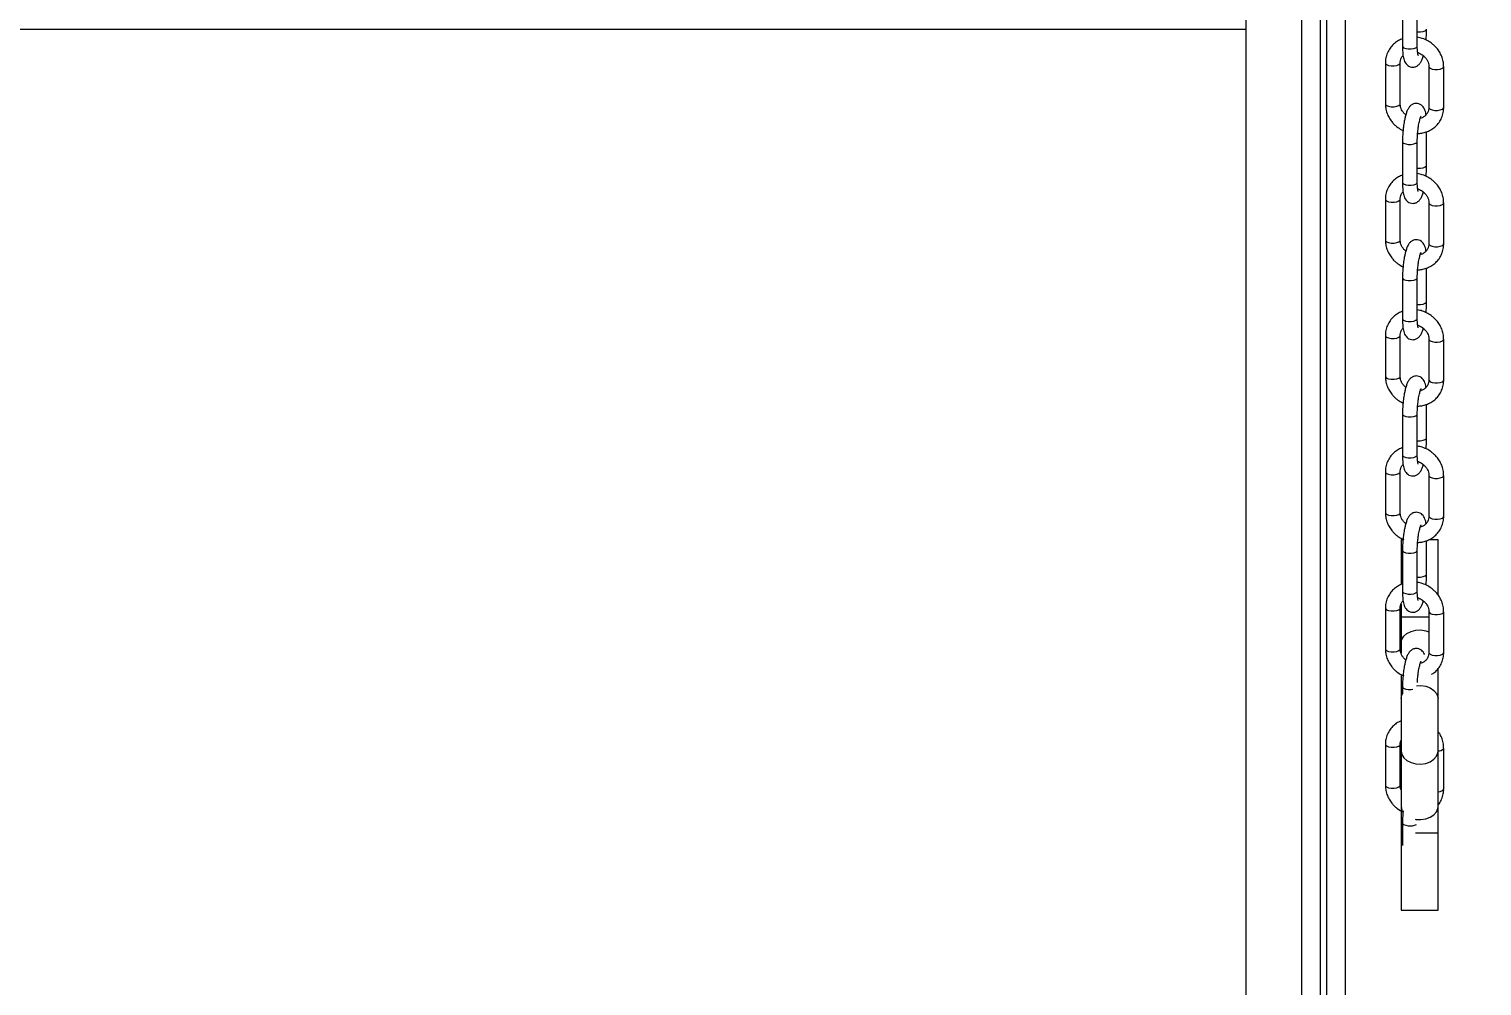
# Model space of a CAD drawing. Header units: millimetres. Extents: x -11024 to 8278, y -7837 to 5770.
# Drawn here: x -3804.6 to -3412.6, y -1207.3 to -949 of the extents above; entities that cross this region are included whole.
import ezdxf

# ---------------------------------------------------------------- set-up
doc = ezdxf.new("R2010")
doc.units = ezdxf.units.MM
for name, color, linetype in [('DIKOM_ОБЪЕКТ', 7, 'Continuous'), ('DIKOM_РАЗМЕР_ЗОНА', 7, 'Continuous'), ('DIKOM_РАЗМЕР_ОБЪЕКТА', 7, 'Continuous')]:
    doc.layers.add(name, color=color, linetype=linetype)
doc.styles.add('style1', font='arial.ttf', dxfattribs={"width": 0.8})
doc.dimstyles.new('1-50', dxfattribs={"dimtxt": 300, "dimasz": 200, "dimexe": 100, "dimexo": 0, "dimgap": 100, "dimtad": 1, "dimtxsty": 'style1', "dimcen": 200, "dimclrd": 7, "dimclre": 7, "dimclrt": 7, "dimadec": 1, "dimazin": 2, "dimtfac": 1, "dimtmove": 0, "dimatfit": 2, "dimfxl": 0, "dimlwd": 25, "dimlwe": 18, "dimarcsym": 0})

# ---------------------------------------------------------------- blocks, each defined once
blk = doc.blocks.new('*D9')
at = {"layer": 'Defpoints', "color": 0, "transparency": 16777216}
for p in [(3740.68, 3707.51), (-8191.56, -3797.25), (-1076.12, -3797.25)]:
    blk.add_point(p, dxfattribs=at)
at = {"layer": 'DIKOM_РАЗМЕР_ОБЪЕКТА', "color": 7, "lineweight": 18, "transparency": 16777216}
for p, q in [((3740.68, 3707.51), (-8291.56, 3707.51)), ((-1076.12, -3797.25), (-8291.56, -3797.25))]:
    blk.add_line(p, q, dxfattribs=at)
at = {"layer": 'DIKOM_РАЗМЕР_ОБЪЕКТА', "color": 7, "lineweight": 25, "transparency": 16777216}
blk.add_line((-8191.56, 3507.51), (-8191.56, -3597.25), dxfattribs=at)
at = {"layer": 'DIKOM_РАЗМЕР_ОБЪЕКТА', "color": 7, "transparency": 16777216}
for points in [[(-8224.9, 3507.51), (-8158.23, 3507.51), (-8191.56, 3707.51)], [(-8224.9, -3597.25), (-8158.23, -3597.25), (-8191.56, -3797.25)]]:
    blk.add_solid(points, dxfattribs=at)
at = {"layer": 'DIKOM_РАЗМЕР_ОБЪЕКТА', "color": 7, "transparency": 16777216, "insert": (-8444.74, -44.87), "char_height": 300, "attachment_point": 5, "rotation": 90, "style": 'style1'}
blk.add_mtext('7500', dxfattribs=at)
blk = doc.blocks.new('*D10')
at = {"layer": 'Defpoints', "color": 0, "transparency": 16777216}
for p in [(-7791.31, -186.83), (6174.94, -1432.98), (6174.94, -5371.27)]:
    blk.add_point(p, dxfattribs=at)
at = {"layer": 'DIKOM_РАЗМЕР_ОБЪЕКТА', "color": 7, "lineweight": 18, "transparency": 16777216}
for p, q in [((-7791.31, -186.83), (-7791.31, -5471.27)), ((6174.94, -1432.98), (6174.94, -5471.27))]:
    blk.add_line(p, q, dxfattribs=at)
at = {"layer": 'DIKOM_РАЗМЕР_ОБЪЕКТА', "color": 7, "lineweight": 25, "transparency": 16777216}
blk.add_line((-7591.31, -5371.27), (5974.94, -5371.27), dxfattribs=at)
at = {"layer": 'DIKOM_РАЗМЕР_ОБЪЕКТА', "color": 7, "transparency": 16777216}
for points in [[(-7591.31, -5337.93), (-7591.31, -5404.6), (-7791.31, -5371.27)], [(5974.94, -5337.93), (5974.94, -5404.6), (6174.94, -5371.27)]]:
    blk.add_solid(points, dxfattribs=at)
at = {"layer": 'DIKOM_РАЗМЕР_ОБЪЕКТА', "color": 7, "transparency": 16777216, "insert": (-1343.68, -5118.1), "char_height": 300, "attachment_point": 5, "style": 'style1'}
blk.add_mtext('14000', dxfattribs=at)
blk = doc.blocks.new('*D11')
at = {"layer": 'Defpoints', "color": 0, "transparency": 16777216}
for p in [(3316.13, 5770.14), (-10574.15, -5797.25), (-1580.09, -5797.25)]:
    blk.add_point(p, dxfattribs=at)
at = {"layer": 'DIKOM_РАЗМЕР_ЗОНА', "color": 7, "lineweight": 18, "transparency": 16777216}
for p, q in [((3316.13, 5770.14), (-10674.15, 5770.14)), ((-1580.09, -5797.25), (-10674.15, -5797.25))]:
    blk.add_line(p, q, dxfattribs=at)
at = {"layer": 'DIKOM_РАЗМЕР_ЗОНА', "color": 7, "lineweight": 25, "transparency": 16777216}
blk.add_line((-10574.15, 5570.14), (-10574.15, -5597.25), dxfattribs=at)
at = {"layer": 'DIKOM_РАЗМЕР_ЗОНА', "color": 7, "transparency": 16777216}
for points in [[(-10607.49, 5570.14), (-10540.82, 5570.14), (-10574.15, 5770.14)], [(-10607.49, -5597.25), (-10540.82, -5597.25), (-10574.15, -5797.25)]]:
    blk.add_solid(points, dxfattribs=at)
at = {"layer": 'DIKOM_РАЗМЕР_ЗОНА', "color": 7, "transparency": 16777216, "insert": (-10827.33, -172.99), "char_height": 300, "attachment_point": 5, "rotation": 90, "style": 'style1'}
blk.add_mtext('11500', dxfattribs=at)

msp = doc.modelspace()

# ---------------------------------------------------------------- linework, layer by layer
at = {"layer": 'DIKOM_ОБЪЕКТ', "color": 7, "linetype": 'Continuous', "lineweight": 15}
for p, q in [((-3454.452, -1736.829), (-3454.452, 1463.171)), ((-3449.452, -1736.829), (-3449.452, 1463.171)), ((-3456.184, -2136.829), (-3456.184, -386.829)), ((-3476.184, -1240.415), (-3476.184, -836.651)), ((-3461.184, -1240.415), (-3461.184, -836.651)), ((-3434.057, -942.589), (-3434.057, -953.625)), ((-3430.056, -953.625), (-3430.056, -942.589)), ((-4108.616, -949.047), (-3476.184, -949.047)), ((-3427.691, -951.999), (-3427.648, -951.587)), ((-3438.662, -958.184), (-3438.662, -969.22)), ((-3434.662, -969.22), (-3434.662, -958.184)), ((-3426.93, -959.174), (-3426.93, -970.21)), ((-3422.974, -959.339), (-3422.93, -959.172)), ((-3422.93, -970.21), (-3422.93, -959.174)), ((-3434.707, -969.385), (-3434.662, -969.22)), ((-3434.346, -976.202), (-3433.901, -976.394)), ((-3434.057, -979.376), (-3434.057, -990.412)), ((-3430.056, -990.412), (-3430.056, -979.376)), ((-3427.535, -985.804), (-3427.535, -976.761)), ((-3427.691, -988.786), (-3427.648, -988.374)), ((-3438.662, -994.97), (-3438.662, -1006.006)), ((-3434.662, -1006.006), (-3434.662, -994.97)), ((-3426.93, -995.96), (-3426.93, -1006.996)), ((-3422.974, -996.125), (-3422.93, -995.959)), ((-3422.93, -1006.996), (-3422.93, -995.96)), ((-3434.707, -1006.171), (-3434.662, -1006.006)), ((-3434.346, -1012.989), (-3433.901, -1013.181)), ((-3427.535, -1022.591), (-3427.535, -1013.547)), ((-3434.057, -1016.162), (-3434.057, -1027.198)), ((-3430.056, -1027.198), (-3430.056, -1016.162)), ((-3427.691, -1025.572), (-3427.648, -1025.16)), ((-3438.662, -1031.757), (-3438.662, -1042.793)), ((-3434.662, -1042.793), (-3434.662, -1031.757)), ((-3426.93, -1032.747), (-3426.93, -1043.783)), ((-3422.974, -1032.912), (-3422.93, -1032.746)), ((-3422.93, -1043.783), (-3422.93, -1032.747)), ((-3434.707, -1042.958), (-3434.662, -1042.793)), ((-3434.346, -1049.775), (-3433.901, -1049.968)), ((-3427.535, -1059.378), (-3427.535, -1050.334)), ((-3434.057, -1052.949), (-3434.057, -1063.985)), ((-3430.056, -1063.985), (-3430.056, -1052.949)), ((-3427.691, -1062.359), (-3427.648, -1061.947)), ((-3438.662, -1068.544), (-3438.662, -1079.58)), ((-3434.662, -1079.58), (-3434.662, -1068.544)), ((-3426.93, -1069.534), (-3426.93, -1080.57)), ((-3422.974, -1069.699), (-3422.93, -1069.532)), ((-3422.93, -1080.57), (-3422.93, -1069.534)), ((-3434.707, -1079.745), (-3434.662, -1079.58)), ((-3434.452, -1086.829), (-3434.452, -1098.961)), ((-3434.452, -1086.829), (-3433.797, -1086.829)), ((-3434.346, -1086.562), (-3433.728, -1086.829)), ((-3427.535, -1096.164), (-3427.535, -1087.121)), ((-3426.857, -1086.829), (-3424.452, -1086.829)), ((-3424.452, -1101.814), (-3424.452, -1086.829)), ((-3434.057, -1089.736), (-3434.057, -1100.772)), ((-3430.056, -1100.772), (-3430.056, -1089.736)), ((-3427.691, -1099.146), (-3427.648, -1098.734)), ((-3438.662, -1105.33), (-3438.662, -1116.366)), ((-3434.662, -1116.366), (-3434.662, -1105.33)), ((-3434.452, -1104.237), (-3434.452, -1107.687)), ((-3434.452, -1107.687), (-3434.452, -1114.758)), ((-3434.452, -1107.687), (-3426.93, -1107.687)), ((-3426.93, -1106.32), (-3426.93, -1117.356)), ((-3422.974, -1106.485), (-3422.93, -1106.319)), ((-3422.93, -1117.356), (-3422.93, -1106.32)), ((-3434.707, -1116.531), (-3434.662, -1116.366)), ((-3434.452, -1114.758), (-3434.452, -1117.511)), ((-3434.452, -1123.278), (-3434.452, -1129.758)), ((-3434.346, -1123.349), (-3433.715, -1123.621)), ((-3424.452, -1129.758), (-3424.452, -1121.7)), ((-3434.057, -1126.522), (-3434.057, -1128.499)), ((-3434.452, -1129.758), (-3434.452, -1143.9)), ((-3424.452, -1143.9), (-3424.452, -1129.758)), ((-3438.662, -1142.117), (-3438.662, -1153.153)), ((-3434.662, -1153.153), (-3434.662, -1142.117)), ((-3434.452, -1143.9), (-3434.452, -1158.9)), ((-3424.452, -1158.9), (-3424.452, -1143.9)), ((-3422.974, -1143.272), (-3422.93, -1143.106)), ((-3422.93, -1154.143), (-3422.93, -1143.107)), ((-3434.707, -1153.318), (-3434.662, -1153.153)), ((-3434.452, -1158.9), (-3434.452, -1165.971)), ((-3433.876, -1160.09), (-3433.944, -1160.74)), ((-3424.452, -1165.971), (-3424.452, -1158.9)), ((-3434.057, -1163.309), (-3434.057, -1169.424)), ((-3434.452, -1165.971), (-3434.452, -1186.829)), ((-3434.452, -1165.971), (-3434.057, -1165.971)), ((-3430.567, -1165.971), (-3424.452, -1165.971)), ((-3424.452, -1186.829), (-3424.452, -1165.971)), ((-3434.452, -1186.829), (-3424.452, -1186.829))]:
    msp.add_line(p, q, dxfattribs=at)
at = {"layer": 'DIKOM_ОБЪЕКТ', "color": 7, "linetype": 'Continuous', "lineweight": 15, "flags": 128}
for points in [[(-3430.056, -949.776), (-3429.956, -949.786), (-3429.175, -949.79), (-3428.45, -949.677), (-3427.89, -949.464), (-3427.58, -949.183), (-3427.536, -949.024)], [(-3434.057, -953.625), (-3434.024, -953.766), (-3433.736, -954.051), (-3433.193, -954.271), (-3432.477, -954.393), (-3431.696, -954.397), (-3430.971, -954.285), (-3430.411, -954.071), (-3430.101, -953.79), (-3430.056, -953.625)], [(-3438.662, -958.185), (-3438.629, -958.325), (-3438.342, -958.61), (-3437.798, -958.83), (-3437.082, -958.952), (-3436.302, -958.956), (-3435.577, -958.843), (-3435.016, -958.63), (-3434.707, -958.349), (-3434.662, -958.188)], [(-3426.93, -959.169), (-3426.897, -959.315), (-3426.61, -959.6), (-3426.066, -959.82), (-3425.35, -959.941), (-3424.57, -959.946), (-3423.844, -959.833), (-3423.284, -959.62), (-3422.974, -959.339)], [(-3438.662, -969.22), (-3438.629, -969.361), (-3438.342, -969.646), (-3437.798, -969.866), (-3437.082, -969.988), (-3436.302, -969.992), (-3435.577, -969.879), (-3435.016, -969.666), (-3434.707, -969.385)], [(-3426.93, -970.21), (-3426.897, -970.351), (-3426.61, -970.636), (-3426.066, -970.856), (-3425.35, -970.977), (-3424.57, -970.982), (-3423.844, -970.869), (-3423.284, -970.656), (-3422.974, -970.375), (-3422.93, -970.21)], [(-3434.057, -979.369), (-3434.024, -979.517), (-3433.736, -979.802), (-3433.193, -980.022), (-3432.477, -980.143)], [(-3432.477, -980.143), (-3431.696, -980.148), (-3430.971, -980.035), (-3430.411, -979.822), (-3430.101, -979.541), (-3430.056, -979.374)], [(-3430.056, -986.563), (-3429.956, -986.572), (-3429.175, -986.577), (-3428.45, -986.464), (-3427.89, -986.251), (-3427.58, -985.969), (-3427.536, -985.811)], [(-3434.057, -990.412), (-3434.024, -990.553), (-3433.736, -990.838), (-3433.193, -991.058), (-3432.477, -991.179), (-3431.696, -991.184), (-3430.971, -991.071), (-3430.411, -990.858), (-3430.101, -990.577), (-3430.056, -990.412)], [(-3438.662, -994.972), (-3438.629, -995.112), (-3438.342, -995.397), (-3437.798, -995.617), (-3437.082, -995.738), (-3436.302, -995.743), (-3435.577, -995.63), (-3435.016, -995.417), (-3434.707, -995.135), (-3434.662, -994.975)], [(-3426.93, -995.956), (-3426.897, -996.102), (-3426.61, -996.387), (-3426.066, -996.607), (-3425.35, -996.728), (-3424.57, -996.733), (-3423.844, -996.62), (-3423.284, -996.407), (-3422.974, -996.125)], [(-3438.662, -1006.006), (-3438.629, -1006.148), (-3438.342, -1006.433), (-3437.798, -1006.653), (-3437.082, -1006.774), (-3436.302, -1006.779), (-3435.577, -1006.666), (-3435.016, -1006.453), (-3434.707, -1006.171)], [(-3426.93, -1006.996), (-3426.897, -1007.138), (-3426.61, -1007.423), (-3426.066, -1007.643), (-3425.35, -1007.764), (-3424.57, -1007.769), (-3423.844, -1007.656), (-3423.284, -1007.443), (-3422.974, -1007.161), (-3422.93, -1006.996)], [(-3434.057, -1016.156), (-3434.024, -1016.304), (-3433.736, -1016.589), (-3433.193, -1016.809), (-3432.477, -1016.93)], [(-3432.477, -1016.93), (-3431.696, -1016.935), (-3430.971, -1016.822), (-3430.411, -1016.609), (-3430.101, -1016.327), (-3430.056, -1016.161)], [(-3430.056, -1023.349), (-3429.956, -1023.359), (-3429.175, -1023.364), (-3428.45, -1023.251), (-3427.89, -1023.037), (-3427.58, -1022.756), (-3427.536, -1022.597)], [(-3434.057, -1027.198), (-3434.024, -1027.34), (-3433.736, -1027.625), (-3433.193, -1027.845), (-3432.477, -1027.966), (-3431.696, -1027.971), (-3430.971, -1027.858), (-3430.411, -1027.645), (-3430.101, -1027.363), (-3430.056, -1027.198)], [(-3438.662, -1031.758), (-3438.629, -1031.898), (-3438.342, -1032.183), (-3437.798, -1032.403), (-3437.082, -1032.525), (-3436.302, -1032.53), (-3435.577, -1032.417), (-3435.016, -1032.203), (-3434.707, -1031.922), (-3434.662, -1031.761)], [(-3426.93, -1032.743), (-3426.897, -1032.888), (-3426.61, -1033.173), (-3426.066, -1033.393), (-3425.35, -1033.515), (-3424.57, -1033.52), (-3423.844, -1033.407), (-3423.284, -1033.193), (-3422.974, -1032.912)], [(-3438.662, -1042.793), (-3438.629, -1042.934), (-3438.342, -1043.219), (-3437.798, -1043.439), (-3437.082, -1043.561), (-3436.302, -1043.566), (-3435.577, -1043.453), (-3435.016, -1043.239), (-3434.707, -1042.958)], [(-3426.93, -1043.783), (-3426.897, -1043.924), (-3426.61, -1044.209), (-3426.066, -1044.429), (-3425.35, -1044.551), (-3424.57, -1044.556), (-3423.844, -1044.443), (-3423.284, -1044.229), (-3422.974, -1043.948), (-3422.93, -1043.783)], [(-3434.057, -1052.942), (-3434.024, -1053.09), (-3433.736, -1053.375), (-3433.193, -1053.595), (-3432.477, -1053.717)], [(-3432.477, -1053.717), (-3431.696, -1053.722), (-3430.971, -1053.609), (-3430.411, -1053.395), (-3430.101, -1053.114), (-3430.056, -1052.947)], [(-3430.056, -1060.136), (-3429.956, -1060.146), (-3429.175, -1060.15), (-3428.45, -1060.037), (-3427.89, -1059.824), (-3427.58, -1059.543), (-3427.536, -1059.384)], [(-3434.057, -1063.985), (-3434.024, -1064.126), (-3433.736, -1064.411), (-3433.193, -1064.631), (-3432.477, -1064.753), (-3431.696, -1064.758), (-3430.971, -1064.645), (-3430.411, -1064.431), (-3430.101, -1064.15), (-3430.056, -1063.985)], [(-3438.662, -1068.545), (-3438.629, -1068.685), (-3438.342, -1068.97), (-3437.798, -1069.19), (-3437.082, -1069.312), (-3436.302, -1069.316), (-3435.577, -1069.203), (-3435.016, -1068.99), (-3434.707, -1068.709), (-3434.662, -1068.548)], [(-3426.93, -1069.529), (-3426.897, -1069.675), (-3426.61, -1069.96), (-3426.066, -1070.18), (-3425.35, -1070.302), (-3424.57, -1070.306), (-3423.844, -1070.193), (-3423.284, -1069.98), (-3422.974, -1069.699)], [(-3438.662, -1079.58), (-3438.629, -1079.721), (-3438.342, -1080.006), (-3437.798, -1080.226), (-3437.082, -1080.348), (-3436.302, -1080.352), (-3435.577, -1080.239), (-3435.016, -1080.026), (-3434.707, -1079.745)], [(-3426.93, -1080.57), (-3426.897, -1080.711), (-3426.61, -1080.996), (-3426.066, -1081.216), (-3425.35, -1081.338), (-3424.57, -1081.342), (-3423.844, -1081.229), (-3423.284, -1081.016), (-3422.974, -1080.735), (-3422.93, -1080.57)], [(-3434.057, -1089.729), (-3434.024, -1089.877), (-3433.736, -1090.162), (-3433.193, -1090.382), (-3432.477, -1090.504)], [(-3432.477, -1090.504), (-3431.696, -1090.508), (-3430.971, -1090.395), (-3430.411, -1090.182), (-3430.101, -1089.901), (-3430.056, -1089.734)], [(-3430.056, -1096.923), (-3429.956, -1096.932), (-3429.175, -1096.937), (-3428.45, -1096.824), (-3427.89, -1096.611), (-3427.58, -1096.329), (-3427.536, -1096.171)], [(-3434.057, -1100.772), (-3434.024, -1100.913), (-3433.736, -1101.198), (-3433.193, -1101.418), (-3432.477, -1101.54), (-3431.696, -1101.544), (-3430.971, -1101.431), (-3430.411, -1101.218), (-3430.101, -1100.937), (-3430.056, -1100.772)], [(-3438.662, -1105.332), (-3438.629, -1105.472), (-3438.342, -1105.757), (-3437.798, -1105.977), (-3437.082, -1106.098), (-3436.302, -1106.103), (-3435.577, -1105.99), (-3435.016, -1105.777), (-3434.707, -1105.495), (-3434.662, -1105.335)], [(-3426.93, -1106.316), (-3426.897, -1106.462), (-3426.61, -1106.747), (-3426.066, -1106.967), (-3425.35, -1107.088), (-3424.57, -1107.093), (-3423.844, -1106.98), (-3423.284, -1106.767), (-3422.974, -1106.485)], [(-3434.452, -1114.758), (-3434.266, -1113.804), (-3433.724, -1112.921), (-3432.865, -1112.174), (-3431.752, -1111.619), (-3430.469, -1111.297), (-3429.11, -1111.231), (-3427.777, -1111.427), (-3426.93, -1111.705)], [(-3438.662, -1116.366), (-3438.629, -1116.508), (-3438.342, -1116.793), (-3437.798, -1117.013), (-3437.082, -1117.134), (-3436.302, -1117.139), (-3435.577, -1117.026), (-3435.016, -1116.813), (-3434.707, -1116.531)], [(-3426.93, -1117.356), (-3426.897, -1117.498), (-3426.61, -1117.783), (-3426.066, -1118.003), (-3425.35, -1118.124), (-3424.57, -1118.129), (-3423.844, -1118.016), (-3423.284, -1117.803), (-3422.974, -1117.521), (-3422.93, -1117.356)], [(-3434.452, -1129.758), (-3434.266, -1128.804), (-3434.057, -1128.381)], [(-3434.057, -1126.516), (-3434.024, -1126.664), (-3433.736, -1126.949), (-3433.193, -1127.169), (-3432.477, -1127.29)], [(-3432.477, -1127.29), (-3431.696, -1127.295), (-3431.255, -1127.242)], [(-3430.311, -1126.275), (-3429.11, -1126.231), (-3427.777, -1126.427), (-3426.568, -1126.87), (-3425.573, -1127.527), (-3424.866, -1128.35), (-3424.498, -1129.277), (-3424.452, -1129.758)], [(-3438.662, -1142.118), (-3438.629, -1142.259), (-3438.342, -1142.543), (-3437.798, -1142.763), (-3437.082, -1142.885), (-3436.302, -1142.89), (-3435.577, -1142.777), (-3435.016, -1142.563), (-3434.707, -1142.282), (-3434.662, -1142.121)], [(-3434.452, -1143.9), (-3434.266, -1144.854), (-3433.724, -1145.737), (-3432.865, -1146.484), (-3431.752, -1147.04), (-3430.469, -1147.362), (-3429.11, -1147.428), (-3427.777, -1147.232), (-3426.568, -1146.789), (-3425.573, -1146.132), (-3424.866, -1145.309), (-3424.498, -1144.382), (-3424.452, -1143.9)], [(-3438.662, -1153.153), (-3438.629, -1153.295), (-3438.342, -1153.579), (-3437.798, -1153.799), (-3437.082, -1153.921), (-3436.302, -1153.926), (-3435.577, -1153.813), (-3435.016, -1153.599), (-3434.707, -1153.318)], [(-3424.452, -1154.906), (-3423.844, -1154.803), (-3423.284, -1154.589), (-3422.974, -1154.308), (-3422.93, -1154.143)], [(-3434.452, -1158.9), (-3434.266, -1159.854), (-3433.84, -1160.595)], [(-3430.645, -1162.334), (-3430.469, -1162.362), (-3429.11, -1162.428), (-3427.777, -1162.232), (-3426.568, -1161.789), (-3425.573, -1161.132), (-3424.866, -1160.309), (-3424.498, -1159.382), (-3424.452, -1158.9)], [(-3434.057, -1163.303), (-3434.024, -1163.45), (-3433.736, -1163.735), (-3433.193, -1163.955), (-3432.477, -1164.077)]]:
    msp.add_lwpolyline(points, dxfattribs=at)
at = {"layer": 'DIKOM_ОБЪЕКТ', "color": 7, "linetype": 'Continuous', "lineweight": 15}
for centre, radius, start, end in [((-3424.416, -1141.834), 2.036, 268.99173, 315.06038), ((-3431.956, -1160.711), 3.405, 261.2072, 298.81583)]:
    msp.add_arc(centre, radius, start, end, dxfattribs=at)
for points, knots in [([(-3434.057, -951.632), (-3434.428, -951.788), (-3435.212, -952.116), (-3436.276, -952.881), (-3437.233, -953.872), (-3438.004, -955.084), (-3438.481, -956.441), (-3438.686, -957.505), (-3438.645, -958.08), (-3438.638, -958.186)], [0, 0, 0, 0, 0.139337, 0.2948738, 0.4559763, 0.623506, 0.7989107, 0.9631213, 1, 1, 1, 1]), ([(-3422.954, -959.171), (-3422.96, -958.808), (-3422.975, -957.979), (-3423.313, -956.716), (-3423.871, -955.467), (-3424.562, -954.443), (-3425.282, -953.637), (-3426.136, -952.878), (-3427.259, -952.131), (-3428.413, -951.638), (-3429.366, -951.356), (-3429.82, -951.288), (-3430.056, -951.252)], [0, 0, 0, 0, 0.0969021, 0.2209033, 0.3418466, 0.4535103, 0.5392199, 0.6196987, 0.7457273, 0.8819537, 0.9385489, 1, 1, 1, 1]), ([(-3427.648, -951.587), (-3427.612, -951.086), (-3427.563, -950.389), (-3427.537, -949.537), (-3427.539, -949.19), (-3427.539, -949.024)], [0, 0, 0, 0, 0.5721632, 0.7960634, 1, 1, 1, 1]), ([(-3434.641, -958.185), (-3434.647, -958.096), (-3434.671, -957.723), (-3434.481, -957.096), (-3434.223, -956.514), (-3433.94, -956.263), (-3433.886, -956.215)], [0, 0, 0, 0, 0.11583625, 0.48566097, 0.90122736, 1, 1, 1, 1]), ([(-3434.053, -953.619), (-3434.054, -953.752), (-3434.056, -954.186), (-3434.029, -954.88), (-3433.966, -955.686), (-3433.866, -956.428), (-3433.717, -957.116), (-3433.502, -957.752), (-3433.166, -958.353), (-3432.655, -958.876), (-3431.984, -959.235), (-3431.16, -959.352), (-3430.342, -959.148), (-3429.676, -958.692), (-3429.191, -958.102), (-3428.821, -957.384), (-3428.575, -956.753), (-3428.457, -956.304), (-3428.437, -956.226)], [0, 0, 0, 0, 0.028179, 0.0919096, 0.1582445, 0.2255275, 0.2940662, 0.3659628, 0.433353, 0.488585, 0.5447943, 0.6045813, 0.6695222, 0.7305643, 0.7988442, 0.8846107, 0.9798123, 1, 1, 1, 1]), ([(-3429.829, -956.114), (-3429.828, -956.116), (-3429.811, -956.148), (-3429.868, -956.006), (-3429.925, -955.709), (-3429.997, -955.186), (-3430.041, -954.501), (-3430.06, -953.935), (-3430.056, -953.646), (-3430.055, -953.624)], [0, 0, 0, 0, 0.0147899, 0.1783099, 0.3526992, 0.5396259, 0.7833244, 0.9833915, 1, 1, 1, 1]), ([(-3429.966, -955.368), (-3429.895, -955.387), (-3429.618, -955.463), (-3429.359, -955.599), (-3429.167, -955.7)], [0, 0, 0, 0, 0.256685, 1, 1, 1, 1]), ([(-3429.167, -955.7), (-3428.842, -955.908), (-3428.388, -956.198), (-3427.851, -956.757), (-3427.464, -957.277), (-3427.137, -957.948), (-3426.948, -958.599), (-3426.95, -959.004), (-3426.951, -959.172)], [0, 0, 0, 0, 0.2471923, 0.3461312, 0.51023, 0.6814987, 0.8679147, 1, 1, 1, 1]), ([(-3438.638, -969.222), (-3438.632, -969.585), (-3438.617, -970.414), (-3438.279, -971.677), (-3437.72, -972.926), (-3437.031, -973.95), (-3436.309, -974.755), (-3435.459, -975.521), (-3434.768, -975.944), (-3434.346, -976.202)], [0, 0, 0, 0, 0.1299635, 0.2962425, 0.4584206, 0.6081554, 0.7230805, 0.8310027, 1, 1, 1, 1]), ([(-3433.155, -972.168), (-3433.223, -972.122), (-3433.417, -971.99), (-3433.736, -971.631), (-3434.13, -971.117), (-3434.454, -970.445), (-3434.644, -969.795), (-3434.642, -969.389), (-3434.641, -969.222)], [0, 0, 0, 0, 0.0653517, 0.1882138, 0.3919909, 0.6046721, 0.836163, 1, 1, 1, 1]), ([(-3427.706, -972.178), (-3427.715, -972.112), (-3427.756, -971.791), (-3427.877, -971.281), (-3428.09, -970.64), (-3428.426, -970.041), (-3428.937, -969.518), (-3429.608, -969.158), (-3430.431, -969.041), (-3431.25, -969.245), (-3431.916, -969.701), (-3432.402, -970.293), (-3432.773, -971.002), (-3433.091, -971.88), (-3433.353, -972.861), (-3433.547, -973.792), (-3433.692, -974.647), (-3433.83, -975.623), (-3433.901, -976.356), (-3433.944, -976.806)], [0, 0, 0, 0, 0.0157234, 0.076164, 0.1395718, 0.1989896, 0.2476957, 0.2972636, 0.3499994, 0.4072536, 0.4610998, 0.5213056, 0.5969297, 0.6808828, 0.757775, 0.8216564, 0.8711411, 0.920743, 1, 1, 1, 1]), ([(-3429.916, -977.239), (-3429.553, -977.212), (-3428.767, -977.153), (-3427.591, -976.824), (-3426.41, -976.285), (-3425.315, -975.515), (-3424.359, -974.521), (-3423.588, -973.309), (-3423.111, -971.953), (-3422.906, -970.888), (-3422.947, -970.313), (-3422.954, -970.208)], [0, 0, 0, 0, 0.0969681, 0.2098322, 0.3272259, 0.4488112, 0.5747473, 0.7057075, 0.8428237, 0.9711894, 1, 1, 1, 1]), ([(-3426.951, -970.208), (-3426.945, -970.297), (-3426.922, -970.67), (-3427.1, -971.304), (-3427.501, -972.052), (-3428.15, -972.643), (-3428.759, -972.998), (-3429.164, -973.082), (-3429.264, -973.103)], [0, 0, 0, 0, 0.0643606, 0.2693948, 0.4997277, 0.7238977, 0.9321865, 1, 1, 1, 1]), ([(-3430.055, -979.374), (-3430.054, -979.186), (-3430.052, -978.757), (-3430.022, -978.006), (-3429.954, -977.006), (-3429.856, -976.095), (-3429.738, -975.254), (-3429.628, -974.604), (-3429.49, -973.93), (-3429.347, -973.359), (-3429.208, -972.91), (-3429.102, -972.628), (-3429.03, -972.496), (-3429.042, -972.513), (-3429.044, -972.516)], [0, 0, 0, 0, 0.0688372, 0.1569702, 0.2583676, 0.4058178, 0.4635436, 0.5565951, 0.6477999, 0.739426, 0.8270489, 0.9081114, 0.9808463, 1, 1, 1, 1]), ([(-3433.944, -976.806), (-3433.98, -977.307), (-3434.029, -978.004), (-3434.055, -978.856), (-3434.053, -979.204), (-3434.053, -979.369)], [0, 0, 0, 0, 0.57212532, 0.79601964, 1, 1, 1, 1]), ([(-3427.648, -988.374), (-3427.612, -987.873), (-3427.563, -987.176), (-3427.537, -986.324), (-3427.539, -985.976), (-3427.539, -985.811)], [0, 0, 0, 0, 0.5721627, 0.7960626, 1, 1, 1, 1]), ([(-3434.057, -988.419), (-3434.428, -988.574), (-3435.212, -988.903), (-3436.276, -989.668), (-3437.233, -990.658), (-3438.004, -991.871), (-3438.481, -993.227), (-3438.686, -994.292), (-3438.645, -994.867), (-3438.638, -994.972)], [0, 0, 0, 0, 0.139337, 0.2948737, 0.4559766, 0.6235063, 0.798911, 0.9631213, 1, 1, 1, 1]), ([(-3434.053, -990.405), (-3434.054, -990.538), (-3434.056, -990.973), (-3434.029, -991.666), (-3433.967, -992.472), (-3433.866, -993.215), (-3433.717, -993.903), (-3433.502, -994.539), (-3433.166, -995.139), (-3432.655, -995.662), (-3431.984, -996.022), (-3431.16, -996.139), (-3430.342, -995.935), (-3429.676, -995.478), (-3429.191, -994.888), (-3428.821, -994.17), (-3428.575, -993.54), (-3428.457, -993.091), (-3428.437, -993.012)], [0, 0, 0, 0, 0.0281789, 0.0919095, 0.1582442, 0.2255058, 0.2940445, 0.365941, 0.4333536, 0.4885855, 0.5447947, 0.6045817, 0.6695225, 0.7305645, 0.7988443, 0.8846108, 0.9798122, 1, 1, 1, 1]), ([(-3429.829, -992.9), (-3429.828, -992.903), (-3429.811, -992.935), (-3429.868, -992.793), (-3429.925, -992.496), (-3429.997, -991.973), (-3430.041, -991.287), (-3430.06, -990.722), (-3430.056, -990.432), (-3430.055, -990.41)], [0, 0, 0, 0, 0.01478959, 0.17830693, 0.3526937, 0.53970677, 0.78332765, 0.98339139, 1, 1, 1, 1]), ([(-3422.954, -995.958), (-3422.96, -995.595), (-3422.975, -994.766), (-3423.313, -993.503), (-3423.871, -992.254), (-3424.562, -991.23), (-3425.282, -990.423), (-3426.136, -989.665), (-3427.259, -988.917), (-3428.413, -988.424), (-3429.366, -988.143), (-3429.82, -988.074), (-3430.056, -988.039)], [0, 0, 0, 0, 0.09690211, 0.22090321, 0.34184638, 0.45351035, 0.5392199, 0.61969877, 0.74572732, 0.88195366, 0.93854894, 1, 1, 1, 1]), ([(-3434.641, -994.972), (-3434.647, -994.883), (-3434.671, -994.51), (-3434.481, -993.883), (-3434.223, -993.301), (-3433.94, -993.05), (-3433.886, -993.001)], [0, 0, 0, 0, 0.1158357, 0.4856605, 0.901227, 1, 1, 1, 1]), ([(-3429.966, -992.154), (-3429.895, -992.174), (-3429.618, -992.25), (-3429.359, -992.386), (-3429.167, -992.487)], [0, 0, 0, 0, 0.256685, 1, 1, 1, 1]), ([(-3429.167, -992.487), (-3428.842, -992.694), (-3428.388, -992.985), (-3427.851, -993.544), (-3427.464, -994.064), (-3427.137, -994.735), (-3426.948, -995.386), (-3426.95, -995.791), (-3426.951, -995.959)], [0, 0, 0, 0, 0.2471873, 0.3461042, 0.5102293, 0.6814551, 0.867917, 1, 1, 1, 1]), ([(-3438.638, -1006.008), (-3438.632, -1006.372), (-3438.617, -1007.201), (-3438.279, -1008.464), (-3437.72, -1009.712), (-3437.031, -1010.737), (-3436.309, -1011.542), (-3435.459, -1012.308), (-3434.768, -1012.731), (-3434.346, -1012.989)], [0, 0, 0, 0, 0.1299635, 0.296243, 0.4584219, 0.6081568, 0.7230825, 0.8310002, 1, 1, 1, 1]), ([(-3433.155, -1008.954), (-3433.223, -1008.908), (-3433.417, -1008.777), (-3433.736, -1008.418), (-3434.13, -1007.904), (-3434.454, -1007.231), (-3434.644, -1006.581), (-3434.642, -1006.176), (-3434.641, -1006.008)], [0, 0, 0, 0, 0.0653523, 0.1882137, 0.3919909, 0.6046728, 0.8361629, 1, 1, 1, 1]), ([(-3427.706, -1008.965), (-3427.715, -1008.899), (-3427.756, -1008.578), (-3427.877, -1008.068), (-3428.09, -1007.427), (-3428.426, -1006.828), (-3428.937, -1006.304), (-3429.608, -1005.945), (-3430.431, -1005.828), (-3431.25, -1006.032), (-3431.916, -1006.488), (-3432.402, -1007.08), (-3432.773, -1007.789), (-3433.091, -1008.666), (-3433.353, -1009.648), (-3433.547, -1010.579), (-3433.692, -1011.433), (-3433.83, -1012.41), (-3433.901, -1013.142), (-3433.944, -1013.593)], [0, 0, 0, 0, 0.01572321, 0.07616381, 0.13957167, 0.19898941, 0.24769566, 0.29726351, 0.34999932, 0.40725353, 0.46109965, 0.52130544, 0.59692966, 0.68088262, 0.75777479, 0.82165642, 0.87114087, 0.92074299, 1, 1, 1, 1]), ([(-3429.916, -1014.026), (-3429.553, -1013.999), (-3428.767, -1013.94), (-3427.591, -1013.611), (-3426.41, -1013.072), (-3425.315, -1012.302), (-3424.359, -1011.307), (-3423.588, -1010.096), (-3423.111, -1008.739), (-3422.906, -1007.675), (-3422.947, -1007.1), (-3422.954, -1006.994)], [0, 0, 0, 0, 0.0969682, 0.2098425, 0.327225, 0.4488103, 0.5747465, 0.7057069, 0.8428235, 0.9711891, 1, 1, 1, 1]), ([(-3426.951, -1006.994), (-3426.945, -1007.084), (-3426.922, -1007.456), (-3427.1, -1008.091), (-3427.501, -1008.838), (-3428.15, -1009.43), (-3428.759, -1009.785), (-3429.164, -1009.869), (-3429.264, -1009.889)], [0, 0, 0, 0, 0.064361, 0.2693966, 0.4997314, 0.7238444, 0.9321861, 1, 1, 1, 1]), ([(-3430.055, -1016.161), (-3430.054, -1015.973), (-3430.052, -1015.544), (-3430.022, -1014.793), (-3429.954, -1013.793), (-3429.856, -1012.882), (-3429.738, -1012.041), (-3429.628, -1011.391), (-3429.49, -1010.717), (-3429.347, -1010.145), (-3429.208, -1009.697), (-3429.102, -1009.415), (-3429.03, -1009.283), (-3429.042, -1009.299), (-3429.044, -1009.303)], [0, 0, 0, 0, 0.0688376, 0.1569701, 0.2583679, 0.4058177, 0.4635434, 0.5565953, 0.6478001, 0.7394259, 0.8270488, 0.9081114, 0.9808463, 1, 1, 1, 1]), ([(-3433.944, -1013.593), (-3433.98, -1014.094), (-3434.029, -1014.791), (-3434.055, -1015.643), (-3434.053, -1015.99), (-3434.053, -1016.156)], [0, 0, 0, 0, 0.5721253, 0.7960183, 1, 1, 1, 1]), ([(-3427.648, -1025.16), (-3427.612, -1024.659), (-3427.563, -1023.962), (-3427.537, -1023.11), (-3427.539, -1022.763), (-3427.539, -1022.597)], [0, 0, 0, 0, 0.57215508, 0.79605967, 1, 1, 1, 1]), ([(-3434.057, -1025.206), (-3434.428, -1025.361), (-3435.212, -1025.689), (-3436.276, -1026.455), (-3437.233, -1027.445), (-3438.004, -1028.657), (-3438.481, -1030.014), (-3438.686, -1031.078), (-3438.645, -1031.654), (-3438.638, -1031.759)], [0, 0, 0, 0, 0.139337, 0.2948738, 0.4559764, 0.6235069, 0.798894, 0.9631209, 1, 1, 1, 1]), ([(-3422.954, -1032.745), (-3422.96, -1032.381), (-3422.975, -1031.552), (-3423.313, -1030.289), (-3423.871, -1029.041), (-3424.562, -1028.017), (-3425.282, -1027.21), (-3426.136, -1026.452), (-3427.259, -1025.704), (-3428.413, -1025.211), (-3429.366, -1024.929), (-3429.82, -1024.861), (-3430.056, -1024.825)], [0, 0, 0, 0, 0.09691364, 0.22090452, 0.34184724, 0.45351105, 0.53922072, 0.61969926, 0.74572781, 0.88195382, 0.93854902, 1, 1, 1, 1]), ([(-3434.641, -1031.758), (-3434.647, -1031.669), (-3434.671, -1031.296), (-3434.481, -1030.669), (-3434.223, -1030.088), (-3433.94, -1029.836), (-3433.886, -1029.788)], [0, 0, 0, 0, 0.1158358, 0.4856609, 0.9012269, 1, 1, 1, 1]), ([(-3434.053, -1027.192), (-3434.054, -1027.325), (-3434.056, -1027.759), (-3434.029, -1028.453), (-3433.967, -1029.259), (-3433.866, -1030.002), (-3433.717, -1030.689), (-3433.502, -1031.326), (-3433.166, -1031.926), (-3432.655, -1032.449), (-3431.984, -1032.809), (-3431.16, -1032.926), (-3430.342, -1032.722), (-3429.676, -1032.265), (-3429.191, -1031.675), (-3428.821, -1030.957), (-3428.575, -1030.326), (-3428.457, -1029.878), (-3428.437, -1029.799)], [0, 0, 0, 0, 0.0281789, 0.0919097, 0.1582442, 0.2255059, 0.2940445, 0.365941, 0.4333536, 0.4885857, 0.5447948, 0.6045818, 0.6695226, 0.7305645, 0.7988444, 0.884611, 0.9798122, 1, 1, 1, 1]), ([(-3429.829, -1029.687), (-3429.828, -1029.69), (-3429.811, -1029.722), (-3429.868, -1029.579), (-3429.925, -1029.282), (-3429.997, -1028.76), (-3430.041, -1028.074), (-3430.06, -1027.509), (-3430.056, -1027.219), (-3430.055, -1027.197)], [0, 0, 0, 0, 0.0147895, 0.17830698, 0.3526939, 0.53970712, 0.7833282, 0.98339137, 1, 1, 1, 1]), ([(-3429.966, -1028.941), (-3429.895, -1028.961), (-3429.618, -1029.036), (-3429.359, -1029.173), (-3429.167, -1029.274)], [0, 0, 0, 0, 0.2566855, 1, 1, 1, 1]), ([(-3429.167, -1029.274), (-3428.842, -1029.481), (-3428.388, -1029.771), (-3427.851, -1030.331), (-3427.464, -1030.851), (-3427.137, -1031.522), (-3426.948, -1032.172), (-3426.95, -1032.578), (-3426.951, -1032.746)], [0, 0, 0, 0, 0.247202, 0.3461235, 0.5102592, 0.6814943, 0.8679677, 1, 1, 1, 1]), ([(-3427.706, -1045.752), (-3427.715, -1045.686), (-3427.756, -1045.365), (-3427.877, -1044.854), (-3428.09, -1044.214), (-3428.426, -1043.614), (-3428.937, -1043.091), (-3429.608, -1042.731), (-3430.431, -1042.614), (-3431.25, -1042.819), (-3431.916, -1043.275), (-3432.402, -1043.866), (-3432.773, -1044.576), (-3433.091, -1045.453), (-3433.353, -1046.434), (-3433.547, -1047.366), (-3433.692, -1048.22), (-3433.83, -1049.196), (-3433.901, -1049.929), (-3433.944, -1050.38)], [0, 0, 0, 0, 0.0157232, 0.0761638, 0.1395717, 0.1989894, 0.2476955, 0.2972635, 0.3499993, 0.4072535, 0.4610996, 0.5213057, 0.5969297, 0.6808829, 0.7577748, 0.8216564, 0.8711409, 0.920743, 1, 1, 1, 1]), ([(-3438.638, -1042.795), (-3438.632, -1043.159), (-3438.617, -1043.988), (-3438.279, -1045.251), (-3437.72, -1046.499), (-3437.031, -1047.524), (-3436.309, -1048.328), (-3435.459, -1049.095), (-3434.768, -1049.517), (-3434.346, -1049.775)], [0, 0, 0, 0, 0.1299781, 0.2962545, 0.4584311, 0.6081646, 0.7230881, 0.8310048, 1, 1, 1, 1]), ([(-3433.155, -1045.741), (-3433.223, -1045.695), (-3433.417, -1045.563), (-3433.736, -1045.204), (-3434.13, -1044.691), (-3434.454, -1044.018), (-3434.644, -1043.368), (-3434.642, -1042.963), (-3434.641, -1042.795)], [0, 0, 0, 0, 0.065352, 0.1882163, 0.3920327, 0.6046679, 0.8361609, 1, 1, 1, 1]), ([(-3430.055, -1052.948), (-3430.054, -1052.76), (-3430.052, -1052.331), (-3430.022, -1051.579), (-3429.954, -1050.58), (-3429.856, -1049.668), (-3429.738, -1048.827), (-3429.628, -1048.177), (-3429.49, -1047.504), (-3429.347, -1046.932), (-3429.208, -1046.484), (-3429.102, -1046.202), (-3429.03, -1046.069), (-3429.042, -1046.086), (-3429.044, -1046.089)], [0, 0, 0, 0, 0.0688564, 0.1569762, 0.2583733, 0.405822, 0.4635474, 0.5565986, 0.6478028, 0.7394279, 0.8270502, 0.9081122, 0.9808464, 1, 1, 1, 1]), ([(-3429.916, -1050.812), (-3429.553, -1050.785), (-3428.767, -1050.727), (-3427.591, -1050.398), (-3426.41, -1049.858), (-3425.315, -1049.088), (-3424.359, -1048.094), (-3423.588, -1046.883), (-3423.111, -1045.526), (-3422.906, -1044.461), (-3422.947, -1043.886), (-3422.954, -1043.781)], [0, 0, 0, 0, 0.096977, 0.2098414, 0.3272359, 0.4488091, 0.5747458, 0.7057066, 0.8428237, 0.9711896, 1, 1, 1, 1]), ([(-3426.951, -1043.781), (-3426.945, -1043.87), (-3426.922, -1044.243), (-3427.1, -1044.877), (-3427.501, -1045.625), (-3428.15, -1046.216), (-3428.759, -1046.572), (-3429.164, -1046.656), (-3429.264, -1046.676)], [0, 0, 0, 0, 0.0643598, 0.2693957, 0.4997308, 0.723844, 0.932186, 1, 1, 1, 1]), ([(-3433.944, -1050.38), (-3433.98, -1050.881), (-3434.029, -1051.578), (-3434.055, -1052.43), (-3434.053, -1052.777), (-3434.053, -1052.943)], [0, 0, 0, 0, 0.5721253, 0.7960183, 1, 1, 1, 1]), ([(-3434.057, -1061.993), (-3434.428, -1062.148), (-3435.212, -1062.476), (-3436.276, -1063.241), (-3437.233, -1064.232), (-3438.004, -1065.444), (-3438.481, -1066.801), (-3438.686, -1067.865), (-3438.645, -1068.44), (-3438.638, -1068.546)], [0, 0, 0, 0, 0.1393369, 0.2948741, 0.4559766, 0.6235056, 0.7988934, 0.9631201, 1, 1, 1, 1]), ([(-3422.954, -1069.532), (-3422.96, -1069.168), (-3422.975, -1068.339), (-3423.313, -1067.076), (-3423.871, -1065.827), (-3424.562, -1064.803), (-3425.282, -1063.997), (-3426.136, -1063.238), (-3427.259, -1062.491), (-3428.413, -1061.998), (-3429.366, -1061.716), (-3429.82, -1061.648), (-3430.056, -1061.612)], [0, 0, 0, 0, 0.0969136, 0.2209044, 0.3418482, 0.4535114, 0.5392205, 0.619699, 0.7457279, 0.8819541, 0.9385491, 1, 1, 1, 1]), ([(-3427.648, -1061.947), (-3427.612, -1061.446), (-3427.563, -1060.749), (-3427.537, -1059.897), (-3427.539, -1059.55), (-3427.539, -1059.384)], [0, 0, 0, 0, 0.5721563, 0.7960602, 1, 1, 1, 1]), ([(-3434.053, -1063.979), (-3434.054, -1064.112), (-3434.056, -1064.546), (-3434.029, -1065.239), (-3433.967, -1066.046), (-3433.866, -1066.789), (-3433.717, -1067.476), (-3433.502, -1068.112), (-3433.166, -1068.713), (-3432.655, -1069.235), (-3431.983, -1069.596), (-3431.16, -1069.712), (-3430.342, -1069.508), (-3429.676, -1069.052), (-3429.191, -1068.462), (-3428.821, -1067.744), (-3428.575, -1067.113), (-3428.457, -1066.664), (-3428.437, -1066.586)], [0, 0, 0, 0, 0.0281676, 0.0919134, 0.1582486, 0.2255109, 0.2940498, 0.3659466, 0.4333368, 0.4885879, 0.5447814, 0.6045832, 0.6695243, 0.7305664, 0.7988468, 0.8846138, 0.9797928, 1, 1, 1, 1]), ([(-3429.829, -1066.474), (-3429.828, -1066.476), (-3429.811, -1066.508), (-3429.868, -1066.366), (-3429.925, -1066.069), (-3429.997, -1065.547), (-3430.041, -1064.86), (-3430.06, -1064.296), (-3430.056, -1064.006), (-3430.055, -1063.984)], [0, 0, 0, 0, 0.0147894, 0.1783044, 0.3526884, 0.5396974, 0.7833156, 0.9834315, 1, 1, 1, 1]), ([(-3429.966, -1065.728), (-3429.895, -1065.747), (-3429.618, -1065.823), (-3429.359, -1065.959), (-3429.167, -1066.06)], [0, 0, 0, 0, 0.2567526, 1, 1, 1, 1]), ([(-3429.167, -1066.06), (-3428.842, -1066.268), (-3428.388, -1066.558), (-3427.851, -1067.118), (-3427.464, -1067.637), (-3427.137, -1068.309), (-3426.948, -1068.959), (-3426.95, -1069.364), (-3426.951, -1069.532)], [0, 0, 0, 0, 0.247203, 0.3461234, 0.5102579, 0.6814956, 0.8679663, 1, 1, 1, 1]), ([(-3434.641, -1068.545), (-3434.647, -1068.456), (-3434.671, -1068.083), (-3434.482, -1067.456), (-3434.222, -1066.874), (-3433.94, -1066.623), (-3433.886, -1066.575)], [0, 0, 0, 0, 0.1157404, 0.485562, 0.901124, 1, 1, 1, 1]), ([(-3438.638, -1079.582), (-3438.632, -1079.945), (-3438.617, -1080.774), (-3438.279, -1082.037), (-3437.72, -1083.286), (-3437.031, -1084.31), (-3436.309, -1085.115), (-3435.459, -1085.881), (-3434.768, -1086.304), (-3434.346, -1086.562)], [0, 0, 0, 0, 0.1299776, 0.2962551, 0.4584212, 0.6081634, 0.7230871, 0.8310035, 1, 1, 1, 1]), ([(-3433.155, -1082.528), (-3433.223, -1082.482), (-3433.417, -1082.35), (-3433.736, -1081.991), (-3434.13, -1081.478), (-3434.454, -1080.805), (-3434.644, -1080.155), (-3434.642, -1079.75), (-3434.641, -1079.582)], [0, 0, 0, 0, 0.0653532, 0.188215, 0.3920317, 0.6046689, 0.8361639, 1, 1, 1, 1]), ([(-3427.706, -1082.539), (-3427.715, -1082.472), (-3427.756, -1082.151), (-3427.877, -1081.641), (-3428.09, -1081), (-3428.426, -1080.401), (-3428.937, -1079.878), (-3429.609, -1079.518), (-3430.432, -1079.401), (-3431.25, -1079.605), (-3431.916, -1080.061), (-3432.402, -1080.653), (-3432.773, -1081.362), (-3433.091, -1082.24), (-3433.353, -1083.221), (-3433.547, -1084.152), (-3433.692, -1085.007), (-3433.83, -1085.983), (-3433.901, -1086.716), (-3433.944, -1087.166)], [0, 0, 0, 0, 0.0157047, 0.0761465, 0.1395556, 0.1989742, 0.2476984, 0.297253, 0.3499898, 0.4072587, 0.4610894, 0.5212966, 0.5969223, 0.6808768, 0.7577705, 0.821653, 0.8711388, 0.920741, 1, 1, 1, 1]), ([(-3429.916, -1087.599), (-3429.553, -1087.572), (-3428.767, -1087.513), (-3427.591, -1087.184), (-3426.41, -1086.645), (-3425.315, -1085.875), (-3424.359, -1084.881), (-3423.588, -1083.669), (-3423.111, -1082.313), (-3422.906, -1081.248), (-3422.947, -1080.673), (-3422.954, -1080.568)], [0, 0, 0, 0, 0.096977, 0.2098416, 0.3272356, 0.4488091, 0.5747457, 0.705706, 0.8428231, 0.971189, 1, 1, 1, 1]), ([(-3426.951, -1080.568), (-3426.945, -1080.657), (-3426.922, -1081.03), (-3427.1, -1081.664), (-3427.501, -1082.412), (-3428.15, -1083.003), (-3428.759, -1083.358), (-3429.164, -1083.442), (-3429.264, -1083.463)], [0, 0, 0, 0, 0.0643622, 0.2693976, 0.4997314, 0.7238442, 0.9321858, 1, 1, 1, 1]), ([(-3430.055, -1089.734), (-3430.054, -1089.546), (-3430.052, -1089.118), (-3430.022, -1088.366), (-3429.954, -1087.366), (-3429.856, -1086.455), (-3429.738, -1085.614), (-3429.628, -1084.964), (-3429.49, -1084.29), (-3429.347, -1083.719), (-3429.208, -1083.27), (-3429.102, -1082.988), (-3429.03, -1082.856), (-3429.042, -1082.873), (-3429.044, -1082.876)], [0, 0, 0, 0, 0.0688564, 0.1569762, 0.2583733, 0.405822, 0.4635473, 0.5565978, 0.6478027, 0.7394284, 0.8270502, 0.9081119, 0.9808464, 1, 1, 1, 1]), ([(-3433.944, -1087.166), (-3433.98, -1087.667), (-3434.029, -1088.364), (-3434.055, -1089.217), (-3434.053, -1089.564), (-3434.053, -1089.729)], [0, 0, 0, 0, 0.5721266, 0.7960162, 1, 1, 1, 1]), ([(-3427.648, -1098.734), (-3427.612, -1098.233), (-3427.563, -1097.536), (-3427.537, -1096.684), (-3427.539, -1096.336), (-3427.539, -1096.171)], [0, 0, 0, 0, 0.5721578, 0.7960597, 1, 1, 1, 1]), ([(-3434.057, -1098.779), (-3434.428, -1098.934), (-3435.212, -1099.263), (-3436.276, -1100.028), (-3437.233, -1101.018), (-3438.004, -1102.231), (-3438.481, -1103.588), (-3438.686, -1104.652), (-3438.645, -1105.227), (-3438.638, -1105.333)], [0, 0, 0, 0, 0.1393369, 0.2948741, 0.4559766, 0.6235056, 0.7988934, 0.9631201, 1, 1, 1, 1]), ([(-3434.053, -1100.765), (-3434.054, -1100.899), (-3434.056, -1101.333), (-3434.029, -1102.026), (-3433.967, -1102.832), (-3433.866, -1103.575), (-3433.717, -1104.263), (-3433.502, -1104.899), (-3433.166, -1105.499), (-3432.655, -1106.022), (-3431.983, -1106.382), (-3431.16, -1106.499), (-3430.342, -1106.295), (-3429.676, -1105.838), (-3429.19, -1105.248), (-3428.821, -1104.531), (-3428.575, -1103.899), (-3428.457, -1103.451), (-3428.437, -1103.372)], [0, 0, 0, 0, 0.0281675, 0.0918987, 0.1582512, 0.2255131, 0.2940517, 0.3659482, 0.433338, 0.4885893, 0.5447822, 0.6045837, 0.6695244, 0.7305662, 0.798824, 0.8846144, 0.9797929, 1, 1, 1, 1]), ([(-3429.829, -1103.26), (-3429.828, -1103.263), (-3429.811, -1103.295), (-3429.868, -1103.153), (-3429.925, -1102.856), (-3429.997, -1102.333), (-3430.041, -1101.647), (-3430.06, -1101.083), (-3430.056, -1100.793), (-3430.055, -1100.77)], [0, 0, 0, 0, 0.0147895, 0.178305, 0.3526895, 0.5396991, 0.7833181, 0.9834346, 1, 1, 1, 1]), ([(-3422.954, -1106.318), (-3422.96, -1105.955), (-3422.975, -1105.126), (-3423.313, -1103.863), (-3423.871, -1102.614), (-3424.562, -1101.59), (-3425.282, -1100.784), (-3426.136, -1100.025), (-3427.259, -1099.277), (-3428.413, -1098.784), (-3429.366, -1098.503), (-3429.82, -1098.434), (-3430.056, -1098.399)], [0, 0, 0, 0, 0.0969136, 0.2209045, 0.3418483, 0.4535115, 0.5392207, 0.6196992, 0.7457281, 0.8819538, 0.9385492, 1, 1, 1, 1]), ([(-3434.641, -1105.332), (-3434.647, -1105.243), (-3434.671, -1104.87), (-3434.481, -1104.243), (-3434.222, -1103.661), (-3433.94, -1103.41), (-3433.886, -1103.362)], [0, 0, 0, 0, 0.1158381, 0.485557, 0.901123, 1, 1, 1, 1]), ([(-3429.966, -1102.515), (-3429.895, -1102.534), (-3429.618, -1102.61), (-3429.359, -1102.746), (-3429.167, -1102.847)], [0, 0, 0, 0, 0.2567526, 1, 1, 1, 1]), ([(-3429.167, -1102.847), (-3428.842, -1103.054), (-3428.388, -1103.345), (-3427.851, -1103.904), (-3427.464, -1104.424), (-3427.137, -1105.095), (-3426.948, -1105.745), (-3426.95, -1106.151), (-3426.951, -1106.319)], [0, 0, 0, 0, 0.247203, 0.3461234, 0.5102604, 0.6814955, 0.8679689, 1, 1, 1, 1]), ([(-3438.638, -1116.368), (-3438.632, -1116.732), (-3438.617, -1117.561), (-3438.279, -1118.824), (-3437.72, -1120.073), (-3437.031, -1121.097), (-3436.309, -1121.902), (-3435.459, -1122.668), (-3434.768, -1123.091), (-3434.346, -1123.349)], [0, 0, 0, 0, 0.1299795, 0.2962419, 0.45842, 0.6081625, 0.7230865, 0.8310032, 1, 1, 1, 1]), ([(-3433.155, -1119.314), (-3433.223, -1119.269), (-3433.417, -1119.137), (-3433.736, -1118.778), (-3434.13, -1118.264), (-3434.454, -1117.591), (-3434.644, -1116.941), (-3434.642, -1116.536), (-3434.641, -1116.368)], [0, 0, 0, 0, 0.0653509, 0.1882154, 0.392032, 0.6046691, 0.8361607, 1, 1, 1, 1]), ([(-3428.079, -1117.891), (-3428.092, -1117.852), (-3428.177, -1117.603), (-3428.431, -1117.188), (-3428.936, -1116.664), (-3429.609, -1116.305), (-3430.431, -1116.188), (-3431.25, -1116.392), (-3431.916, -1116.848), (-3432.402, -1117.44), (-3432.773, -1118.149), (-3433.091, -1119.027), (-3433.353, -1120.007), (-3433.547, -1120.939), (-3433.692, -1121.793), (-3433.83, -1122.77), (-3433.901, -1123.502), (-3433.944, -1123.953)], [0, 0, 0, 0, 0.0128392, 0.081008, 0.1369075, 0.1937595, 0.2542625, 0.3199649, 0.3817229, 0.4507963, 0.5375829, 0.633878, 0.7221147, 0.7953892, 0.8521624, 0.9090701, 1, 1, 1, 1]), ([(-3430.027, -1125.382), (-3430.025, -1125.318), (-3430.013, -1124.962), (-3429.951, -1124.15), (-3429.856, -1123.242), (-3429.737, -1122.401), (-3429.628, -1121.751), (-3429.49, -1121.077), (-3429.347, -1120.505), (-3429.208, -1120.057), (-3429.102, -1119.775), (-3429.03, -1119.643), (-3429.042, -1119.659), (-3429.044, -1119.663)], [0, 0, 0, 0, 0.02582873, 0.14299433, 0.3133808, 0.38008612, 0.48758643, 0.59301369, 0.69889172, 0.80014538, 0.89381739, 0.97786679, 1, 1, 1, 1]), ([(-3426.951, -1117.354), (-3426.945, -1117.444), (-3426.922, -1117.816), (-3427.1, -1118.451), (-3427.501, -1119.198), (-3428.15, -1119.79), (-3428.759, -1120.145), (-3429.164, -1120.229), (-3429.264, -1120.25)], [0, 0, 0, 0, 0.0643622, 0.2693976, 0.4997314, 0.7238442, 0.9321858, 1, 1, 1, 1]), ([(-3426.236, -1123.258), (-3425.934, -1123.062), (-3425.246, -1122.614), (-3424.362, -1121.663), (-3423.587, -1120.457), (-3423.112, -1119.099), (-3422.906, -1118.035), (-3422.947, -1117.46), (-3422.954, -1117.354)], [0, 0, 0, 0, 0.1512643, 0.3451842, 0.5468397, 0.7579755, 0.9556362, 1, 1, 1, 1]), ([(-3433.944, -1123.953), (-3433.98, -1124.454), (-3434.029, -1125.151), (-3434.055, -1126.003), (-3434.053, -1126.35), (-3434.053, -1126.516)], [0, 0, 0, 0, 0.5721639, 0.7960681, 1, 1, 1, 1]), ([(-3434.452, -1135.748), (-3434.687, -1135.849), (-3435.335, -1136.125), (-3436.274, -1136.818), (-3437.234, -1137.804), (-3438.004, -1139.018), (-3438.481, -1140.374), (-3438.686, -1141.439), (-3438.645, -1142.014), (-3438.638, -1142.119)], [0, 0, 0, 0, 0.0935791, 0.2573856, 0.4270533, 0.6034723, 0.7882013, 0.961161, 1, 1, 1, 1]), ([(-3422.954, -1143.105), (-3422.96, -1142.741), (-3422.974, -1141.912), (-3423.317, -1140.652), (-3423.811, -1139.497), (-3424.268, -1138.858), (-3424.452, -1138.601)], [0, 0, 0, 0, 0.228786, 0.5214939, 0.8070059, 1, 1, 1, 1]), ([(-3434.641, -1142.118), (-3434.646, -1142.03), (-3434.667, -1141.659), (-3434.598, -1141.28), (-3434.46, -1141.038), (-3434.452, -1141.023)], [0, 0, 0, 0, 0.2273456, 0.9529615, 1, 1, 1, 1]), ([(-3438.638, -1153.155), (-3438.632, -1153.519), (-3438.617, -1154.348), (-3438.279, -1155.611), (-3437.72, -1156.859), (-3437.031, -1157.884), (-3436.309, -1158.689), (-3435.459, -1159.455), (-3434.768, -1159.877), (-3434.346, -1160.135)], [0, 0, 0, 0, 0.1299795, 0.2962418, 0.4584199, 0.6081624, 0.7230864, 0.8310041, 1, 1, 1, 1]), ([(-3434.452, -1154.297), (-3434.522, -1154.084), (-3434.65, -1153.697), (-3434.644, -1153.323), (-3434.641, -1153.155)], [0, 0, 0, 0, 0.55063438, 1, 1, 1, 1]), ([(-3424.452, -1158.487), (-3424.437, -1158.471), (-3424.091, -1158.114), (-3423.603, -1157.229), (-3423.107, -1155.889), (-3422.906, -1154.821), (-3422.947, -1154.247), (-3422.954, -1154.141)], [0, 0, 0, 0, 0.0137992, 0.317498, 0.6354745, 0.9331869, 1, 1, 1, 1]), ([(-3433.944, -1160.74), (-3433.98, -1161.241), (-3434.029, -1161.938), (-3434.055, -1162.79), (-3434.053, -1163.137), (-3434.053, -1163.303)], [0, 0, 0, 0, 0.5721639, 0.7960681, 1, 1, 1, 1])]:
    msp.add_open_spline(points, degree=3, knots=knots, dxfattribs=at)

# ---------------------------------------------------------------- dimensions: what is measured, and where the dimension line sits
at = {"layer": 'DIKOM_РАЗМЕР_ЗОНА'}
dim = msp.add_linear_dim(base=(-10574.155, -5797.252), p1=(3316.126, 5770.14), p2=(-1580.087, -5797.252), angle=90, text='11500', dimstyle='1-50', dxfattribs=at)
dim.commit()
dim.dimension.update_dxf_attribs({"geometry": '*D11', "text_midpoint": (-10574.155, -172.992), "dimtype": 160})
at = {"layer": 'DIKOM_РАЗМЕР_ОБЪЕКТА'}
dim = msp.add_linear_dim(base=(-8191.564, -3797.252), p1=(3740.68, 3707.508), p2=(-1076.116, -3797.252), angle=90, text='7500', dimstyle='1-50', dxfattribs=at)
dim.commit()
dim.dimension.update_dxf_attribs({"geometry": '*D9', "text_midpoint": (-8191.564, -44.872), "dimtype": 160})
dim = msp.add_linear_dim(base=(6174.942, -5371.267), p1=(-7791.307, -186.829), p2=(6174.942, -1432.983), text='14000', dimstyle='1-50', dxfattribs=at)
dim.commit()
dim.dimension.update_dxf_attribs({"geometry": '*D10', "text_midpoint": (-1343.681, -5371.267), "dimtype": 160})

doc.saveas('drawing.dxf')
